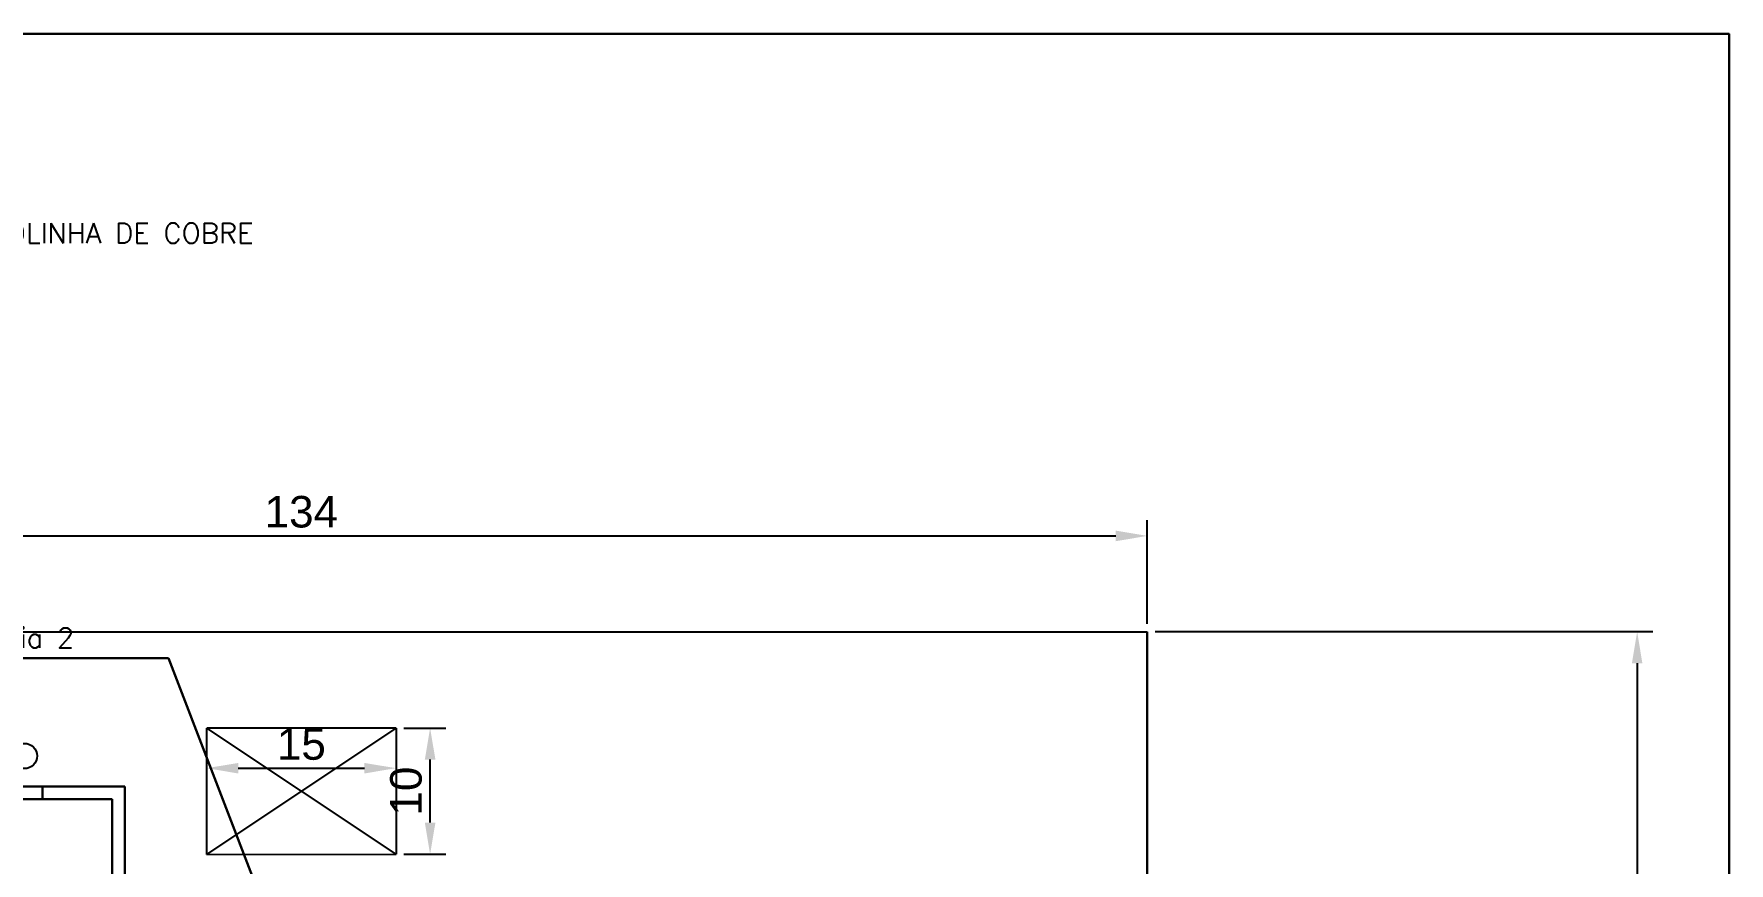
# Model space of a CAD drawing. Header units: millimetres. Extents: x -2700 to -2171, y -729 to -455.
# Drawn here: x -2599.1 to -2464.8, y -521.1 to -455.4 of the extents above; entities that cross this region are included whole.
import ezdxf

# ---------------------------------------------------------------- set-up
doc = ezdxf.new("R2010")
doc.units = ezdxf.units.MM
doc.styles.add('200-R060', font='romans.shx', dxfattribs={"height": 30})
doc.styles.get("Standard").update_dxf_attribs({"font": 'arial.ttf'})
doc.dimstyles.new('ISO-25', dxfattribs={"dimtxt": 2.5, "dimasz": 2.5, "dimexe": 1.25, "dimexo": 0.625, "dimtad": 1, "dimtxsty": 'Standard', "dimcen": 2.5, "dimadec": 0, "dimazin": 0, "dimtfac": 1, "dimtmove": 0, "dimatfit": 3, "dimfxl": 1, "dimarcsym": 0})

# ---------------------------------------------------------------- blocks, each defined once
blk = doc.blocks.new('*D4')
at = {"color": 0, "lineweight": -2, "transparency": 16777216}
for p, q in [((-2644.91, -502.13), (-2644.91, -493.91)), ((-2510.91, -502.13), (-2510.91, -493.91)), ((-2642.41, -495.16), (-2513.41, -495.16))]:
    blk.add_line(p, q, dxfattribs=at)
at = {"color": 0, "lineweight": 30, "transparency": 16777216}
for points in [[(-2642.41, -494.74), (-2642.41, -495.58), (-2644.91, -495.16)], [(-2513.41, -494.74), (-2513.41, -495.58), (-2510.91, -495.16)]]:
    blk.add_solid(points, dxfattribs=at)
at = {"layer": 'Defpoints', "color": 0, "lineweight": 30, "transparency": 16777216}
for p in [(-2510.91, -495.16), (-2644.91, -502.75), (-2510.91, -502.75)]:
    blk.add_point(p, dxfattribs=at)
at = {"color": 0, "lineweight": 30, "transparency": 16777216, "insert": (-2577.91, -493.26), "char_height": 2.5, "attachment_point": 5}
blk.add_mtext('134', dxfattribs=at)
blk = doc.blocks.new('*D13')
at = {"color": 0, "lineweight": -2, "transparency": 16777216}
for p, q in [((-2510.28, -502.75), (-2470.86, -502.75)), ((-2472.11, -505.25), (-2472.11, -565.25)), ((-2505.28, -567.75), (-2470.86, -567.75))]:
    blk.add_line(p, q, dxfattribs=at)
at = {"color": 0, "lineweight": 30, "transparency": 16777216}
for points in [[(-2472.53, -505.25), (-2471.7, -505.25), (-2472.11, -502.75)], [(-2472.53, -565.25), (-2471.7, -565.25), (-2472.11, -567.75)]]:
    blk.add_solid(points, dxfattribs=at)
at = {"layer": 'Defpoints', "color": 0, "lineweight": 30, "transparency": 16777216}
for p in [(-2510.91, -502.75), (-2505.91, -567.75), (-2472.11, -567.75)]:
    blk.add_point(p, dxfattribs=at)
at = {"color": 0, "lineweight": 30, "transparency": 16777216, "insert": (-2474.02, -535.25), "char_height": 2.5, "attachment_point": 5, "rotation": 90}
blk.add_mtext('65', dxfattribs=at)
blk = doc.blocks.new('*D24')
at = {"color": 0, "lineweight": -2, "transparency": 16777216}
for p, q in [((-2585.41, -511.03), (-2585.41, -514.82)), ((-2570.41, -511.02), (-2570.41, -514.82)), ((-2582.91, -513.57), (-2572.91, -513.57))]:
    blk.add_line(p, q, dxfattribs=at)
at = {"color": 0, "lineweight": 30, "transparency": 16777216}
for points in [[(-2582.91, -513.16), (-2582.91, -513.99), (-2585.41, -513.57)], [(-2572.91, -513.16), (-2572.91, -513.99), (-2570.41, -513.57)]]:
    blk.add_solid(points, dxfattribs=at)
at = {"layer": 'Defpoints', "color": 0, "lineweight": 30, "transparency": 16777216}
for p in [(-2585.41, -510.4), (-2570.41, -510.39), (-2570.41, -513.57)]:
    blk.add_point(p, dxfattribs=at)
at = {"color": 0, "lineweight": 30, "transparency": 16777216, "insert": (-2577.91, -511.67), "char_height": 2.5, "attachment_point": 5}
blk.add_mtext('15', dxfattribs=at)
blk = doc.blocks.new('*D25')
at = {"color": 0, "lineweight": -2, "transparency": 16777216}
for p, q in [((-2569.78, -510.39), (-2566.46, -510.39)), ((-2567.71, -517.89), (-2567.71, -512.89)), ((-2569.78, -520.39), (-2566.46, -520.39))]:
    blk.add_line(p, q, dxfattribs=at)
at = {"color": 0, "lineweight": 30, "transparency": 16777216}
for points in [[(-2568.13, -512.89), (-2567.29, -512.89), (-2567.71, -510.39)], [(-2568.13, -517.89), (-2567.29, -517.89), (-2567.71, -520.39)]]:
    blk.add_solid(points, dxfattribs=at)
at = {"layer": 'Defpoints', "color": 0, "lineweight": 30, "transparency": 16777216}
for p in [(-2570.41, -510.39), (-2567.71, -510.39), (-2570.41, -520.39)]:
    blk.add_point(p, dxfattribs=at)
at = {"color": 0, "lineweight": 30, "transparency": 16777216, "insert": (-2569.61, -515.39), "char_height": 2.5, "attachment_point": 5, "rotation": 90}
blk.add_mtext('10', dxfattribs=at)

msp = doc.modelspace()

# ---------------------------------------------------------------- hatches: boundary and pattern name
at = {"lineweight": 30}
h = msp.add_hatch(dxfattribs=at)
h.set_pattern_fill('ANGLE', color=2)
h.set_pattern_definition([(0, (0, 0), (0, 6.985), [5.08, -1.905]), (90, (0, 0), (-6.985, 4e-16), [5.08, -1.905])])
h.paths.add_polyline_path([(-2601.202, -515.016), (-2607.162, -515.016), (-2607.162, -514.472), (-2608.162, -514.496), (-2608.162, -516.016), (-2601.767, -516.016)])
h.paths.add_polyline_path([(-2591.901, -515.016), (-2601.202, -515.016), (-2601.767, -516.016), (-2592.901, -516.016), (-2592.901, -528.251), (-2577.983, -528.251), (-2577.983, -530.502), (-2576.983, -530.6), (-2576.983, -528.251), (-2573.321, -528.251), (-2571.916, -527.251), (-2579.815, -527.251), (-2579.815, -524.675, -1), (-2581.815, -524.675), (-2581.815, -527.251), (-2591.901, -527.251)])
h.paths.add_polyline_path([(-2576.983, -530.856), (-2576.983, -530.6), (-2577.983, -530.502), (-2577.983, -531.568)])

# ---------------------------------------------------------------- linework, layer by layer
at = {"color": 5}
for p, q in [((-2644.907, -502.752), (-2510.907, -502.752)), ((-2570.406, -510.391), (-2585.407, -510.404)), ((-2585.407, -520.407), (-2570.406, -510.391)), ((-2570.406, -510.391), (-2585.407, -510.404)), ((-2585.407, -520.407), (-2570.406, -510.391)), ((-2585.407, -520.407), (-2585.407, -510.404)), ((-2570.406, -520.394), (-2585.407, -510.404)), ((-2570.406, -520.394), (-2585.407, -510.404)), ((-2570.406, -510.391), (-2570.406, -520.394)), ((-2570.406, -510.391), (-2570.406, -520.394)), ((-2585.407, -520.407), (-2570.406, -520.394))]:
    msp.add_line(p, q, dxfattribs=at)
at = {"color": 5, "lineweight": 30}
msp.add_line((-2510.907, -558.754), (-2510.907, -502.752), dxfattribs=at)
at = {"color": 1, "lineweight": 30}
for p, q in [((-2588.42, -504.851), (-2612.225, -504.851)), ((-2580.815, -524.675), (-2588.42, -504.851))]:
    msp.add_line(p, q, dxfattribs=at)
at = {"color": 2, "lineweight": 30}
for p, q in [((-2607.162, -515.016), (-2591.901, -515.016)), ((-2591.901, -515.016), (-2591.901, -527.251)), ((-2608.162, -516.016), (-2592.901, -516.016)), ((-2592.901, -516.016), (-2592.901, -528.251))]:
    msp.add_line(p, q, dxfattribs=at)
at = {"color": 3, "lineweight": 30}
msp.add_lwpolyline([(-2699.964, -455.366), (-2464.831, -455.366), (-2464.831, -729.443), (-2699.964, -729.443)], close=True, dxfattribs=at)
at = {"color": 3}
msp.add_circle((-2599.841, -512.605), 1, dxfattribs=at)

# ---------------------------------------------------------------- texts
at = {"color": 2, "style": '200-R060'}
for s, p in [('FURO DE 1,0 mm DIÂMETRO DENTRO DESTA BOLINHA DE COBRE', (-2651.292, -471.965)), ('gnd Bateria 2', (-2610.918, -504.04))]:
    msp.add_text(s, height=1.6, dxfattribs=at).set_placement(p)

# ---------------------------------------------------------------- dimensions: what is measured, and where the dimension line sits
at = {"color": 4, "lineweight": 30}
for base, p1, p2, picture, middle in [((-2510.907, -495.16), (-2644.907, -502.752), (-2510.907, -502.752), '*D4', (-2577.907, -493.258)), ((-2570.406, -513.573), (-2585.407, -510.404), (-2570.406, -510.391), '*D24', (-2577.907, -511.671))]:
    dim = msp.add_linear_dim(base=base, p1=p1, p2=p2, dimstyle='ISO-25', override={"dimarcsym": 2}, dxfattribs=at)
    dim.commit()
    dim.dimension.update_dxf_attribs({"geometry": picture, "text_midpoint": middle})
for base, p1, p2, picture, middle in [((-2472.114, -567.752), (-2510.907, -502.752), (-2505.907, -567.752), '*D13', (-2474.016, -535.252)), ((-2567.71, -510.391), (-2570.406, -520.394), (-2570.406, -510.391), '*D25', (-2569.611, -515.392))]:
    dim = msp.add_linear_dim(base=base, p1=p1, p2=p2, angle=90, dimstyle='ISO-25', override={"dimarcsym": 2}, dxfattribs=at)
    dim.commit()
    dim.dimension.update_dxf_attribs({"geometry": picture, "text_midpoint": middle})

doc.saveas('drawing.dxf')
